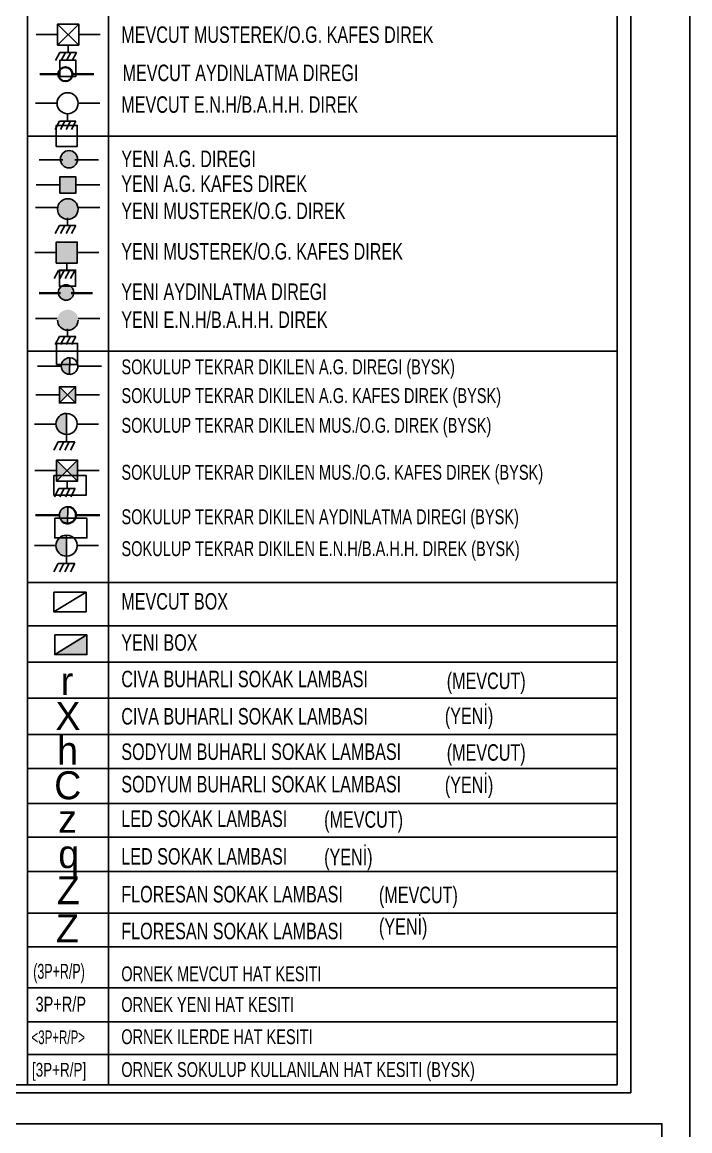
# Model space of a CAD drawing. Header units: millimetres. Extents: x 614452 to 616952, y 4151662 to 4153442.
# Drawn here: x 616420.4 to 616515.5, y 4152823.5 to 4152981.6 of the extents above; entities that cross this region are included whole.
import ezdxf
from ezdxf.enums import TextEntityAlignment as Align

# ---------------------------------------------------------------- set-up
doc = ezdxf.new("R2010")
doc.units = ezdxf.units.MM
doc.layers.add('ANTET', color=7, linetype='Continuous')
doc.layers.add('DIREK_AG_MEVCUT', color=120, linetype='Continuous', lineweight=25)
doc.styles.add('Direk', font='B_CAD')
doc.styles.get("Standard").update_dxf_attribs({"font": 'Arial'})

msp = doc.modelspace()

# ---------------------------------------------------------------- hatches: boundary and pattern name
at = {"linetype": 'Continuous'}
for color, points in [(108, [(616428.27, 4152962.06), (616428.27, 4152962.13), (616428.26, 4152962.2), (616428.25, 4152962.28), (616428.24, 4152962.35), (616428.22, 4152962.42), (616428.19, 4152962.49), (616428.16, 4152962.56), (616428.13, 4152962.63), (616428.1, 4152962.69), (616428.06, 4152962.75), (616428.01, 4152962.81), (616427.96, 4152962.87), (616427.91, 4152962.92), (616427.86, 4152962.97), (616427.8, 4152963.02), (616427.74, 4152963.06), (616427.68, 4152963.1), (616427.62, 4152963.14), (616427.55, 4152963.17), (616427.48, 4152963.2), (616427.41, 4152963.23), (616427.34, 4152963.25), (616427.27, 4152963.26), (616427.2, 4152963.27), (616427.12, 4152963.28), (616427.05, 4152963.28), (616426.97, 4152963.28), (616426.9, 4152963.27), (616426.83, 4152963.26), (616426.75, 4152963.25), (616426.68, 4152963.23), (616426.61, 4152963.2), (616426.54, 4152963.17), (616426.48, 4152963.14), (616426.41, 4152963.1), (616426.35, 4152963.06), (616426.29, 4152963.02), (616426.24, 4152962.97), (616426.18, 4152962.92), (616426.13, 4152962.87), (616426.08, 4152962.81), (616426.04, 4152962.75), (616426, 4152962.69), (616425.96, 4152962.63), (616425.93, 4152962.56), (616425.9, 4152962.49), (616425.88, 4152962.42), (616425.86, 4152962.35), (616425.84, 4152962.28), (616425.83, 4152962.2), (616425.82, 4152962.13), (616425.82, 4152962.06), (616425.82, 4152961.98), (616425.83, 4152961.91), (616425.84, 4152961.84), (616425.86, 4152961.76), (616425.88, 4152961.69), (616425.9, 4152961.62), (616425.93, 4152961.55), (616425.96, 4152961.49), (616426, 4152961.42), (616426.04, 4152961.36), (616426.08, 4152961.3), (616426.13, 4152961.24), (616426.18, 4152961.19), (616426.24, 4152961.14), (616426.29, 4152961.09), (616426.35, 4152961.05), (616426.41, 4152961.01), (616426.48, 4152960.97), (616426.54, 4152960.94), (616426.61, 4152960.91), (616426.68, 4152960.89), (616426.75, 4152960.87), (616426.83, 4152960.85), (616426.9, 4152960.84), (616426.97, 4152960.83), (616427.05, 4152960.83), (616427.12, 4152960.83), (616427.2, 4152960.84), (616427.27, 4152960.85), (616427.34, 4152960.87), (616427.41, 4152960.89), (616427.48, 4152960.91), (616427.55, 4152960.94), (616427.62, 4152960.97), (616427.68, 4152961.01), (616427.74, 4152961.05), (616427.8, 4152961.09), (616427.86, 4152961.14), (616427.91, 4152961.19), (616427.96, 4152961.24), (616428.01, 4152961.3), (616428.06, 4152961.36), (616428.1, 4152961.42), (616428.13, 4152961.49), (616428.16, 4152961.55), (616428.19, 4152961.62), (616428.22, 4152961.69), (616428.24, 4152961.76), (616428.25, 4152961.84), (616428.26, 4152961.91), (616428.27, 4152961.98)]), (10, [(616425.41, 4152954.95), (616425.41, 4152954.86), (616425.42, 4152954.77), (616425.44, 4152954.68), (616425.45, 4152954.59), (616425.48, 4152954.51), (616425.51, 4152954.42), (616425.54, 4152954.34), (616425.58, 4152954.26), (616425.62, 4152954.18), (616425.67, 4152954.11), (616425.72, 4152954.04), (616425.78, 4152953.97), (616425.84, 4152953.91), (616425.91, 4152953.84), (616425.97, 4152953.79), (616426.05, 4152953.74), (616426.12, 4152953.69), (616426.2, 4152953.64), (616426.28, 4152953.6), (616426.36, 4152953.57), (616426.44, 4152953.54), (616426.53, 4152953.52), (616426.62, 4152953.5), (616426.7, 4152953.49), (616426.79, 4152953.48), (616426.88, 4152953.48), (616426.97, 4152953.48), (616427.06, 4152953.49), (616427.15, 4152953.5), (616427.23, 4152953.52), (616427.32, 4152953.54), (616427.4, 4152953.57), (616427.48, 4152953.6), (616427.56, 4152953.64), (616427.64, 4152953.69), (616427.72, 4152953.74), (616427.79, 4152953.79), (616427.86, 4152953.84), (616427.92, 4152953.91), (616427.98, 4152953.97), (616428.04, 4152954.04), (616428.09, 4152954.11), (616428.14, 4152954.18), (616428.18, 4152954.26), (616428.22, 4152954.34), (616428.26, 4152954.42), (616428.28, 4152954.51), (616428.31, 4152954.59), (616428.33, 4152954.68), (616428.34, 4152954.77), (616428.35, 4152954.86), (616428.35, 4152954.95), (616428.35, 4152955.03), (616428.34, 4152955.12), (616428.33, 4152955.21), (616428.31, 4152955.3), (616428.28, 4152955.38), (616428.26, 4152955.47), (616428.22, 4152955.55), (616428.18, 4152955.63), (616428.14, 4152955.71), (616428.09, 4152955.78), (616428.04, 4152955.85), (616427.98, 4152955.92), (616427.92, 4152955.98), (616427.86, 4152956.05), (616427.79, 4152956.1), (616427.72, 4152956.15), (616427.64, 4152956.2), (616427.56, 4152956.25), (616427.48, 4152956.29), (616427.4, 4152956.32), (616427.32, 4152956.35), (616427.23, 4152956.37), (616427.15, 4152956.39), (616427.06, 4152956.4), (616426.97, 4152956.41), (616426.88, 4152956.42), (616426.79, 4152956.41), (616426.7, 4152956.4), (616426.62, 4152956.39), (616426.53, 4152956.37), (616426.44, 4152956.35), (616426.36, 4152956.32), (616426.28, 4152956.29), (616426.2, 4152956.25), (616426.12, 4152956.2), (616426.05, 4152956.15), (616425.97, 4152956.1), (616425.91, 4152956.05), (616425.84, 4152955.98), (616425.78, 4152955.92), (616425.72, 4152955.85), (616425.67, 4152955.78), (616425.62, 4152955.71), (616425.58, 4152955.63), (616425.54, 4152955.55), (616425.51, 4152955.47), (616425.48, 4152955.38), (616425.45, 4152955.3), (616425.44, 4152955.21), (616425.42, 4152955.12), (616425.41, 4152955.03)]), (152, [(616427.73, 4152943.05), (616427.73, 4152943.11), (616427.72, 4152943.18), (616427.71, 4152943.25), (616427.7, 4152943.31), (616427.68, 4152943.38), (616427.66, 4152943.44), (616427.63, 4152943.5), (616427.6, 4152943.56), (616427.57, 4152943.62), (616427.53, 4152943.67), (616427.49, 4152943.73), (616427.45, 4152943.78), (616427.41, 4152943.83), (616427.36, 4152943.87), (616427.31, 4152943.91), (616427.25, 4152943.95), (616427.2, 4152943.99), (616427.14, 4152944.02), (616427.08, 4152944.05), (616427.02, 4152944.08), (616426.95, 4152944.1), (616426.89, 4152944.12), (616426.82, 4152944.13), (616426.76, 4152944.14), (616426.69, 4152944.15), (616426.63, 4152944.15), (616426.56, 4152944.15), (616426.49, 4152944.14), (616426.43, 4152944.13), (616426.36, 4152944.12), (616426.3, 4152944.1), (616426.23, 4152944.08), (616426.17, 4152944.05), (616426.11, 4152944.02), (616426.06, 4152943.99), (616426, 4152943.95), (616425.95, 4152943.91), (616425.89, 4152943.87), (616425.85, 4152943.83), (616425.8, 4152943.78), (616425.76, 4152943.73), (616425.72, 4152943.67), (616425.68, 4152943.62), (616425.65, 4152943.56), (616425.62, 4152943.5), (616425.59, 4152943.44), (616425.57, 4152943.38), (616425.55, 4152943.31), (616425.54, 4152943.25), (616425.53, 4152943.18), (616425.52, 4152943.11), (616425.52, 4152943.05), (616425.52, 4152942.98), (616425.53, 4152942.91), (616425.54, 4152942.85), (616425.55, 4152942.78), (616425.57, 4152942.72), (616425.59, 4152942.66), (616425.62, 4152942.59), (616425.65, 4152942.53), (616425.68, 4152942.48), (616425.72, 4152942.42), (616425.76, 4152942.37), (616425.8, 4152942.32), (616425.85, 4152942.27), (616425.89, 4152942.22), (616425.95, 4152942.18), (616426, 4152942.14), (616426.06, 4152942.1), (616426.11, 4152942.07), (616426.17, 4152942.04), (616426.23, 4152942.02), (616426.3, 4152941.99), (616426.36, 4152941.98), (616426.43, 4152941.96), (616426.49, 4152941.95), (616426.56, 4152941.95), (616426.63, 4152941.94), (616426.69, 4152941.95), (616426.76, 4152941.95), (616426.82, 4152941.96), (616426.89, 4152941.98), (616426.95, 4152941.99), (616427.02, 4152942.02), (616427.08, 4152942.04), (616427.14, 4152942.07), (616427.2, 4152942.1), (616427.25, 4152942.14), (616427.31, 4152942.18), (616427.36, 4152942.22), (616427.41, 4152942.27), (616427.45, 4152942.32), (616427.49, 4152942.37), (616427.53, 4152942.42), (616427.57, 4152942.48), (616427.6, 4152942.53), (616427.63, 4152942.59), (616427.66, 4152942.66), (616427.68, 4152942.72), (616427.7, 4152942.78), (616427.71, 4152942.85), (616427.72, 4152942.91), (616427.73, 4152942.98)]), (6, [(616425.41, 4152939.13), (616425.41, 4152939.04), (616425.42, 4152938.95), (616425.44, 4152938.86), (616425.45, 4152938.78), (616425.48, 4152938.69), (616425.51, 4152938.61), (616425.54, 4152938.53), (616425.58, 4152938.45), (616425.62, 4152938.37), (616425.67, 4152938.29), (616425.72, 4152938.22), (616425.78, 4152938.15), (616425.84, 4152938.09), (616425.91, 4152938.03), (616425.97, 4152937.97), (616426.05, 4152937.92), (616426.12, 4152937.87), (616426.2, 4152937.83), (616426.28, 4152937.79), (616426.36, 4152937.75), (616426.44, 4152937.73), (616426.53, 4152937.7), (616426.62, 4152937.68), (616426.7, 4152937.67), (616426.79, 4152937.66), (616426.88, 4152937.66), (616426.97, 4152937.66), (616427.06, 4152937.67), (616427.15, 4152937.68), (616427.23, 4152937.7), (616427.32, 4152937.73), (616427.4, 4152937.75), (616427.48, 4152937.79), (616427.56, 4152937.83), (616427.64, 4152937.87), (616427.72, 4152937.92), (616427.79, 4152937.97), (616427.86, 4152938.03), (616427.92, 4152938.09), (616427.98, 4152938.15), (616428.04, 4152938.22), (616428.09, 4152938.29), (616428.14, 4152938.37), (616428.18, 4152938.45), (616428.22, 4152938.53), (616428.26, 4152938.61), (616428.28, 4152938.69), (616428.31, 4152938.78), (616428.33, 4152938.86), (616428.34, 4152938.95), (616428.35, 4152939.04), (616428.35, 4152939.13), (616428.35, 4152939.22), (616428.34, 4152939.31), (616428.33, 4152939.39), (616428.31, 4152939.48), (616428.28, 4152939.57), (616428.26, 4152939.65), (616428.22, 4152939.73), (616428.18, 4152939.81), (616428.14, 4152939.89), (616428.09, 4152939.96), (616428.04, 4152940.04), (616427.98, 4152940.1), (616427.92, 4152940.17), (616427.86, 4152940.23), (616427.79, 4152940.29), (616427.72, 4152940.34), (616427.64, 4152940.39), (616427.56, 4152940.43), (616427.48, 4152940.47), (616427.4, 4152940.5), (616427.32, 4152940.53), (616427.23, 4152940.56), (616427.15, 4152940.57), (616427.06, 4152940.59), (616426.97, 4152940.6), (616426.88, 4152940.6), (616426.79, 4152940.6), (616426.7, 4152940.59), (616426.62, 4152940.57), (616426.53, 4152940.56), (616426.44, 4152940.53), (616426.36, 4152940.5), (616426.28, 4152940.47), (616426.2, 4152940.43), (616426.12, 4152940.39), (616426.05, 4152940.34), (616425.97, 4152940.29), (616425.91, 4152940.23), (616425.84, 4152940.17), (616425.78, 4152940.1), (616425.72, 4152940.04), (616425.67, 4152939.96), (616425.62, 4152939.89), (616425.58, 4152939.81), (616425.54, 4152939.73), (616425.51, 4152939.65), (616425.48, 4152939.57), (616425.45, 4152939.48), (616425.44, 4152939.39), (616425.42, 4152939.31), (616425.41, 4152939.22)])]:
    msp.add_hatch(color=color, dxfattribs=at).paths.add_polyline_path(points)
for color, points in [(108, [(616425.73, 4152959.53), (616425.73, 4152958.38), (616425.73, 4152957.23), (616428.03, 4152957.23), (616428.03, 4152959.53)]), (10, [(616425.23, 4152950.25), (616425.23, 4152947.25), (616428.23, 4152947.25), (616428.23, 4152950.25)]), (3, [(616427.15, 4152933.75), (616427.11, 4152931.38), (616427.03, 4152931.39), (616426.96, 4152931.4), (616426.89, 4152931.41), (616426.82, 4152931.43), (616426.74, 4152931.45), (616426.68, 4152931.48), (616426.61, 4152931.51), (616426.54, 4152931.54), (616426.48, 4152931.58), (616426.42, 4152931.62), (616426.36, 4152931.67), (616426.31, 4152931.72), (616426.25, 4152931.78), (616426.21, 4152931.83), (616426.16, 4152931.89), (616426.12, 4152931.95), (616426.09, 4152932.02), (616426.05, 4152932.09), (616426.03, 4152932.16), (616426, 4152932.23), (616425.98, 4152932.3), (616425.97, 4152932.37), (616425.96, 4152932.44), (616425.95, 4152932.52), (616425.95, 4152932.59), (616425.96, 4152932.67), (616425.96, 4152932.74), (616425.98, 4152932.81), (616425.99, 4152932.89), (616426.02, 4152932.96), (616426.04, 4152933.03), (616426.07, 4152933.09), (616426.11, 4152933.16), (616426.15, 4152933.22), (616426.19, 4152933.28), (616426.24, 4152933.34), (616426.29, 4152933.4), (616426.34, 4152933.45), (616426.4, 4152933.49), (616426.46, 4152933.54), (616426.52, 4152933.58), (616426.59, 4152933.62), (616426.65, 4152933.65), (616426.72, 4152933.68), (616426.79, 4152933.7), (616426.86, 4152933.72), (616426.94, 4152933.73), (616427.01, 4152933.74), (616427.09, 4152933.75)]), (1, [(616426.69, 4152925.8), (616426.6, 4152925.8), (616426.51, 4152925.79), (616426.42, 4152925.78), (616426.33, 4152925.76), (616426.24, 4152925.74), (616426.16, 4152925.71), (616426.07, 4152925.67), (616425.99, 4152925.63), (616425.91, 4152925.59), (616425.84, 4152925.54), (616425.76, 4152925.49), (616425.69, 4152925.43), (616425.63, 4152925.37), (616425.57, 4152925.3), (616425.51, 4152925.23), (616425.45, 4152925.16), (616425.41, 4152925.08), (616425.36, 4152925), (616425.32, 4152924.92), (616425.29, 4152924.84), (616425.26, 4152924.75), (616425.23, 4152924.66), (616425.21, 4152924.58), (616425.2, 4152924.49), (616425.19, 4152924.4), (616425.19, 4152924.31), (616425.19, 4152924.22), (616425.2, 4152924.13), (616425.21, 4152924.04), (616425.23, 4152923.95), (616425.26, 4152923.86), (616425.29, 4152923.78), (616425.32, 4152923.69), (616425.36, 4152923.61), (616425.41, 4152923.53), (616425.45, 4152923.46), (616425.51, 4152923.38), (616425.57, 4152923.31), (616425.63, 4152923.25), (616425.69, 4152923.19), (616425.76, 4152923.13), (616425.84, 4152923.07), (616425.91, 4152923.03), (616425.99, 4152922.98), (616426.07, 4152922.94), (616426.16, 4152922.91), (616426.24, 4152922.88), (616426.33, 4152922.85), (616426.42, 4152922.83), (616426.51, 4152922.82), (616426.6, 4152922.81), (616426.69, 4152922.81)]), (4, [(616426.87, 4152912.5), (616426.83, 4152910.13), (616426.75, 4152910.14), (616426.68, 4152910.15), (616426.61, 4152910.16), (616426.54, 4152910.18), (616426.46, 4152910.2), (616426.4, 4152910.23), (616426.33, 4152910.26), (616426.26, 4152910.29), (616426.2, 4152910.33), (616426.14, 4152910.37), (616426.08, 4152910.42), (616426.03, 4152910.47), (616425.97, 4152910.53), (616425.93, 4152910.58), (616425.88, 4152910.64), (616425.84, 4152910.7), (616425.81, 4152910.77), (616425.77, 4152910.84), (616425.75, 4152910.9), (616425.72, 4152910.98), (616425.7, 4152911.05), (616425.69, 4152911.12), (616425.68, 4152911.19), (616425.67, 4152911.27), (616425.67, 4152911.34), (616425.68, 4152911.42), (616425.68, 4152911.49), (616425.7, 4152911.56), (616425.71, 4152911.64), (616425.74, 4152911.71), (616425.76, 4152911.78), (616425.79, 4152911.84), (616425.83, 4152911.91), (616425.87, 4152911.97), (616425.91, 4152912.03), (616425.96, 4152912.09), (616426.01, 4152912.14), (616426.06, 4152912.2), (616426.12, 4152912.24), (616426.18, 4152912.29), (616426.24, 4152912.33), (616426.31, 4152912.37), (616426.37, 4152912.4), (616426.44, 4152912.43), (616426.51, 4152912.45), (616426.58, 4152912.47), (616426.66, 4152912.48), (616426.73, 4152912.49), (616426.81, 4152912.5)]), (6, [(616426.69, 4152908.45), (616426.6, 4152908.45), (616426.51, 4152908.44), (616426.42, 4152908.43), (616426.33, 4152908.41), (616426.24, 4152908.38), (616426.16, 4152908.35), (616426.07, 4152908.32), (616425.99, 4152908.28), (616425.91, 4152908.24), (616425.84, 4152908.19), (616425.76, 4152908.13), (616425.69, 4152908.07), (616425.63, 4152908.01), (616425.57, 4152907.95), (616425.51, 4152907.88), (616425.45, 4152907.8), (616425.41, 4152907.73), (616425.36, 4152907.65), (616425.32, 4152907.57), (616425.29, 4152907.48), (616425.26, 4152907.4), (616425.23, 4152907.31), (616425.21, 4152907.22), (616425.2, 4152907.13), (616425.19, 4152907.04), (616425.19, 4152906.95), (616425.19, 4152906.86), (616425.2, 4152906.77), (616425.21, 4152906.68), (616425.23, 4152906.6), (616425.26, 4152906.51), (616425.29, 4152906.42), (616425.32, 4152906.34), (616425.36, 4152906.26), (616425.41, 4152906.18), (616425.45, 4152906.1), (616425.51, 4152906.03), (616425.57, 4152905.96), (616425.63, 4152905.89), (616425.69, 4152905.83), (616425.76, 4152905.77), (616425.84, 4152905.72), (616425.91, 4152905.67), (616425.99, 4152905.63), (616426.07, 4152905.59), (616426.16, 4152905.55), (616426.24, 4152905.52), (616426.33, 4152905.5), (616426.42, 4152905.48), (616426.51, 4152905.47), (616426.6, 4152905.46), (616426.69, 4152905.46)]), (5, [(616429.6, 4152891.41), (616429.6, 4152894.23), (616425.01, 4152891.41)])]:
    msp.add_hatch(color=color).paths.add_polyline_path(points)
h = msp.add_hatch(color=3)
h.paths.add_polyline_path([(616425.69, 4152927.31), (616426.84, 4152928.46), (616425.69, 4152929.61), (616425.69, 4152928.46)])
h.paths.add_polyline_path([(616427.99, 4152929.61), (616426.84, 4152928.46), (616427.99, 4152927.31)])
h = msp.add_hatch(color=1)
h.paths.add_polyline_path([(616426.77, 4152917.65), (616428.27, 4152916.15), (616428.27, 4152919.15)])
h.paths.add_polyline_path([(616425.27, 4152919.15), (616425.27, 4152917.65), (616425.27, 4152916.15), (616426.77, 4152917.65)])

# ---------------------------------------------------------------- linework, layer by layer
for p, q in [((616507.09, 4153101.23), (616507.09, 4152828.93)), ((616505.13, 4152830.08), (616505.13, 4153099.94)), ((616421.13, 4153094.68), (616421.13, 4152830.08)), ((616432.67, 4153094.68), (616432.67, 4152830.08)), ((616421.13, 4152965.37), (616505.13, 4152965.37)), ((616421.13, 4152934.67), (616505.13, 4152934.67)), ((616421.13, 4152901.72), (616505.13, 4152901.72)), ((616421.13, 4152895.53), (616505.13, 4152895.53)), ((616421.13, 4152890.34), (616505.13, 4152890.34)), ((616421.13, 4152885.21), (616505.13, 4152885.21)), ((616421.13, 4152880.04), (616505.13, 4152880.04)), ((616421.13, 4152875.15), (616505.13, 4152875.15)), ((616421.13, 4152870.2), (616505.13, 4152870.2)), ((616421.13, 4152865.39), (616505.13, 4152865.39)), ((616421.13, 4152860.49), (616505.13, 4152860.49)), ((616421.13, 4152854.53), (616505.13, 4152854.53)), ((616421.13, 4152849.76), (616505.13, 4152849.76)), ((616421.13, 4152843.87), (616505.13, 4152843.87)), ((616421.13, 4152839.05), (616505.13, 4152839.05)), ((616421.13, 4152839.05), (616505.13, 4152839.05)), ((616421.13, 4152834.37), (616505.13, 4152834.37)), ((616335.55, 4152830.08), (616505.13, 4152830.08)), ((616331.47, 4152828.93), (616507.09, 4152828.93))]:
    msp.add_line(p, q)
at = {"color": 16}
for p, q in [((616428.43, 4152981.34), (616425.43, 4152978.34)), ((616425.43, 4152981.34), (616428.43, 4152978.34)), ((616422.36, 4152979.84), (616425.43, 4152979.84)), ((616428.43, 4152979.84), (616431.5, 4152979.84))]:
    msp.add_line(p, q, dxfattribs=at)
at = {"color": 32}
for p, q in [((616425.75, 4152977.28), (616425.13, 4152976.12)), ((616425.75, 4152977.28), (616428.1, 4152977.28)), ((616426.54, 4152977.28), (616425.92, 4152976.12)), ((616427.32, 4152977.28), (616426.7, 4152976.12)), ((616426.93, 4152978.34), (616426.93, 4152977.28)), ((616428.1, 4152977.28), (616427.48, 4152976.12)), ((616425.68, 4152967.47), (616425.06, 4152966.32)), ((616425.68, 4152967.47), (616428.03, 4152967.47)), ((616426.46, 4152967.47), (616425.84, 4152966.32)), ((616427.24, 4152967.47), (616426.62, 4152966.32)), ((616426.85, 4152968.54), (616426.85, 4152967.47)), ((616428.03, 4152967.47), (616427.41, 4152966.32)), ((616426.85, 4152953.68), (616426.85, 4152952.62)), ((616425.68, 4152952.62), (616425.06, 4152951.46)), ((616425.68, 4152952.62), (616428.03, 4152952.62)), ((616426.46, 4152952.62), (616425.84, 4152951.46)), ((616427.24, 4152952.62), (616426.62, 4152951.46)), ((616428.03, 4152952.62), (616427.41, 4152951.46)), ((616426.73, 4152947.26), (616426.73, 4152946.19)), ((616425.55, 4152946.19), (616424.93, 4152945.03)), ((616425.55, 4152946.19), (616427.9, 4152946.19)), ((616426.34, 4152946.19), (616425.72, 4152945.03)), ((616427.12, 4152946.19), (616426.5, 4152945.03)), ((616427.9, 4152946.19), (616427.28, 4152945.03)), ((616426.85, 4152937.87), (616426.85, 4152936.8)), ((616425.68, 4152936.8), (616425.06, 4152935.64)), ((616425.68, 4152936.8), (616428.03, 4152936.8)), ((616426.46, 4152936.8), (616425.84, 4152935.64)), ((616427.24, 4152936.8), (616426.62, 4152935.64)), ((616428.03, 4152936.8), (616427.41, 4152935.64)), ((616425.51, 4152921.74), (616424.89, 4152920.58)), ((616425.51, 4152921.74), (616427.86, 4152921.74)), ((616426.29, 4152921.74), (616425.67, 4152920.58)), ((616427.08, 4152921.74), (616426.46, 4152920.58)), ((616426.69, 4152922.81), (616426.69, 4152921.74)), ((616427.86, 4152921.74), (616427.24, 4152920.58)), ((616426.77, 4152916.15), (616426.77, 4152915.08)), ((616425.59, 4152915.08), (616424.97, 4152913.93)), ((616425.59, 4152915.08), (616427.94, 4152915.08)), ((616426.37, 4152915.08), (616425.75, 4152913.93)), ((616427.16, 4152915.08), (616426.54, 4152913.93)), ((616427.94, 4152915.08), (616427.32, 4152913.93)), ((616425.51, 4152904.39), (616424.89, 4152903.23)), ((616425.51, 4152904.39), (616427.86, 4152904.39)), ((616426.29, 4152904.39), (616425.67, 4152903.23)), ((616427.08, 4152904.39), (616426.46, 4152903.23)), ((616426.69, 4152905.45), (616426.69, 4152904.39)), ((616427.86, 4152904.39), (616427.24, 4152903.23))]:
    msp.add_line(p, q, dxfattribs=at)
at = {"color": 190, "lineweight": 35}
for p, q in [((616422.9, 4152974.19), (616425.52, 4152974.19)), ((616427.54, 4152974.18), (616430.59, 4152974.18))]:
    msp.add_line(p, q, dxfattribs=at)
at = {"color": 6}
for p, q in [((616422.28, 4152970.04), (616425.35, 4152970.04)), ((616428.35, 4152970.04), (616431.42, 4152970.04)), ((616422.28, 4152939.36), (616425.35, 4152939.36)), ((616428.35, 4152939.36), (616431.42, 4152939.36)), ((616426.69, 4152908.45), (616426.69, 4152905.46)), ((616422.12, 4152906.95), (616425.19, 4152906.95)), ((616428.18, 4152906.95), (616431.25, 4152906.95))]:
    msp.add_line(p, q, dxfattribs=at)
at = {"color": 108}
for p, q in [((616422.79, 4152961.97), (616426.17, 4152961.97)), ((616427.87, 4152961.97), (616431.25, 4152961.97)), ((616422.35, 4152958.39), (616425.73, 4152958.39)), ((616428.06, 4152958.39), (616431.44, 4152958.39))]:
    msp.add_line(p, q, dxfattribs=at)
at = {"color": 10}
for p, q in [((616422.28, 4152955.18), (616425.35, 4152955.18)), ((616428.35, 4152955.18), (616431.42, 4152955.18)), ((616422.16, 4152948.75), (616425.23, 4152948.75)), ((616428.23, 4152948.75), (616431.3, 4152948.75))]:
    msp.add_line(p, q, dxfattribs=at)
at = {"color": 152, "lineweight": 35}
for p, q in [((616422.79, 4152942.97), (616425.84, 4152942.97)), ((616427.36, 4152942.97), (616430.41, 4152942.97))]:
    msp.add_line(p, q, dxfattribs=at)
at = {"color": 3}
for p, q in [((616422.56, 4152932.56), (616425.95, 4152932.56)), ((616427.15, 4152933.75), (616427.11, 4152931.38)), ((616428.32, 4152932.56), (616431.7, 4152932.56)), ((616427.99, 4152929.61), (616425.69, 4152927.31)), ((616425.69, 4152929.61), (616427.99, 4152927.31)), ((616422.31, 4152928.47), (616425.69, 4152928.47)), ((616428.02, 4152928.47), (616431.4, 4152928.47))]:
    msp.add_line(p, q, dxfattribs=at)
at = {"color": 1}
for p, q in [((616426.69, 4152925.8), (616426.69, 4152922.81)), ((616422.12, 4152924.3), (616425.19, 4152924.3)), ((616428.18, 4152924.3), (616431.25, 4152924.3)), ((616428.27, 4152919.15), (616425.27, 4152916.15)), ((616425.27, 4152919.15), (616428.27, 4152916.15)), ((616422.2, 4152917.65), (616425.27, 4152917.65)), ((616428.26, 4152917.65), (616431.33, 4152917.65))]:
    msp.add_line(p, q, dxfattribs=at)
at = {"color": 4}
msp.add_line((616426.87, 4152912.5), (616426.83, 4152910.13), dxfattribs=at)
at = {"color": 4, "lineweight": 35}
for p, q in [((616422.28, 4152911.31), (616425.67, 4152911.31)), ((616428.04, 4152911.31), (616431.42, 4152911.31))]:
    msp.add_line(p, q, dxfattribs=at)
at = {"color": 5}
for p, q in [((616424.9, 4152897.5), (616429.49, 4152900.32)), ((616425.01, 4152891.41), (616429.6, 4152894.23))]:
    msp.add_line(p, q, dxfattribs=at)
msp.add_lwpolyline([(616515.5, 4152542.5), (616515.5, 4153104.38), (616327.5, 4153104.38), (616327.5, 4152542.5)], close=True, dxfattribs=at)
msp.add_lwpolyline([(616515.5, 4152542.5), (616515.5, 4153104.38), (616327.5, 4153104.38), (616327.5, 4152542.5)], close=True)
at = {"color": 5, "flags": 128}
for points in [[(616425.43, 4152979.84), (616425.43, 4152981.34), (616428.43, 4152981.34), (616428.43, 4152978.34), (616425.43, 4152978.34), (616425.43, 4152979.84)], [(616425.43, 4152979.84), (616425.43, 4152981.34), (616428.43, 4152981.34), (616428.43, 4152978.34), (616425.43, 4152978.34), (616425.43, 4152979.84)], [(616425.73, 4152975.02), (616425.73, 4152976.17), (616428.03, 4152976.17), (616428.03, 4152973.87), (616425.73, 4152973.87), (616425.73, 4152975.03)], [(616425.73, 4152975.02), (616425.73, 4152976.17), (616428.03, 4152976.17), (616428.03, 4152973.87), (616425.73, 4152973.87), (616425.73, 4152975.03)], [(616425.23, 4152965.39), (616425.23, 4152966.89), (616428.23, 4152966.89), (616428.23, 4152963.89), (616425.23, 4152963.89), (616425.23, 4152965.39)], [(616425.23, 4152965.39), (616425.23, 4152966.89), (616428.23, 4152966.89), (616428.23, 4152963.89), (616425.23, 4152963.89), (616425.23, 4152965.39)], [(616425.73, 4152958.38), (616425.73, 4152959.53), (616428.03, 4152959.53), (616428.03, 4152957.23), (616425.73, 4152957.23), (616425.73, 4152958.39)], [(616425.73, 4152958.38), (616425.73, 4152959.53), (616428.03, 4152959.53), (616428.03, 4152957.23), (616425.73, 4152957.23), (616425.73, 4152958.39)], [(616425.23, 4152948.75), (616425.23, 4152950.25), (616428.23, 4152950.25), (616428.23, 4152947.25), (616425.23, 4152947.25), (616425.23, 4152948.75)], [(616425.23, 4152948.75), (616425.23, 4152950.25), (616428.23, 4152950.25), (616428.23, 4152947.25), (616425.23, 4152947.25), (616425.23, 4152948.75)], [(616425.69, 4152945.1), (616425.69, 4152946.25), (616427.99, 4152946.25), (616427.99, 4152943.95), (616425.69, 4152943.95), (616425.69, 4152945.11)], [(616425.69, 4152945.1), (616425.69, 4152946.25), (616427.99, 4152946.25), (616427.99, 4152943.95), (616425.69, 4152943.95), (616425.69, 4152945.11)], [(616425.27, 4152934.29), (616425.27, 4152935.79), (616428.27, 4152935.79), (616428.27, 4152932.79), (616425.27, 4152932.79), (616425.27, 4152934.29)], [(616425.27, 4152934.29), (616425.27, 4152935.79), (616428.27, 4152935.79), (616428.27, 4152932.79), (616425.27, 4152932.79), (616425.27, 4152934.29)], [(616425.69, 4152928.46), (616425.69, 4152929.61), (616427.99, 4152929.61), (616427.99, 4152927.31), (616425.69, 4152927.31), (616425.69, 4152928.47)], [(616425.69, 4152928.46), (616425.69, 4152929.61), (616427.99, 4152929.61), (616427.99, 4152927.31), (616425.69, 4152927.31), (616425.69, 4152928.47)], [(616425.27, 4152917.65), (616425.27, 4152919.15), (616428.27, 4152919.15), (616428.27, 4152916.15), (616425.27, 4152916.15), (616425.27, 4152917.65)], [(616425.27, 4152917.65), (616425.27, 4152919.15), (616428.27, 4152919.15), (616428.27, 4152916.15), (616425.27, 4152916.15), (616425.27, 4152917.65)]]:
    msp.add_lwpolyline(points, dxfattribs=at)
for points in [[(616424.9, 4152916.96), (616429.49, 4152916.96), (616429.49, 4152914.14), (616424.9, 4152914.14)], [(616424.9, 4152916.96), (616429.49, 4152916.96), (616429.49, 4152914.14), (616424.9, 4152914.14)], [(616425.01, 4152910.87), (616429.6, 4152910.87), (616429.6, 4152908.05), (616425.01, 4152908.05)], [(616425.01, 4152910.87), (616429.6, 4152910.87), (616429.6, 4152908.05), (616425.01, 4152908.05)], [(616424.9, 4152900.32), (616429.49, 4152900.32), (616429.49, 4152897.5), (616424.9, 4152897.5)], [(616424.9, 4152900.32), (616429.49, 4152900.32), (616429.49, 4152897.5), (616424.9, 4152897.5)], [(616425.01, 4152894.23), (616429.6, 4152894.23), (616429.6, 4152891.41), (616425.01, 4152891.41)], [(616425.01, 4152894.23), (616429.6, 4152894.23), (616429.6, 4152891.41), (616425.01, 4152891.41)]]:
    msp.add_lwpolyline(points, close=True, dxfattribs=at)
at = {"color": 190, "lineweight": 35}
msp.add_circle((616426.53, 4152974.18), 1.01, dxfattribs=at)
at = {"color": 6}
msp.add_circle((616426.85, 4152970.04), 1.5, dxfattribs=at)
at = {"color": 108, "linetype": 'Continuous'}
for start, end in [(0, 180), (180, 0)]:
    msp.add_arc((616427.05, 4152962.06), 1.23, start, end, dxfattribs=at)
at = {"color": 10, "linetype": 'Continuous'}
for start, end in [(0, 180), (180, 0)]:
    msp.add_arc((616426.88, 4152954.95), 1.47, start, end, dxfattribs=at)
at = {"color": 152, "linetype": 'Continuous'}
for start, end in [(0, 180), (180, 0)]:
    msp.add_arc((616426.63, 4152943.05), 1.1, start, end, dxfattribs=at)
at = {"color": 6, "linetype": 'Continuous'}
msp.add_arc((616426.88, 4152939.13), 1.47, 180, 0, dxfattribs=at)
at = {"color": 3}
for radius, start, end in [(1.18, 89.4585, 268.7797), (1.19, 226.6097, 89.3652)]:
    msp.add_arc((616427.13, 4152932.57), radius, start, end, dxfattribs=at)
at = {"color": 1}
for centre, start, end in [((616426.69, 4152924.31), 90, 270), ((616426.71, 4152924.31), 269.2369, 90.7631)]:
    msp.add_arc(centre, 1.5, start, end, dxfattribs=at)
at = {"color": 4}
msp.add_arc((616426.85, 4152911.32), 1.18, 89.4585, 268.7797, dxfattribs=at)
at = {"color": 4, "lineweight": 35}
msp.add_arc((616426.85, 4152911.31), 1.19, 226.6097, 89.3652, dxfattribs=at)
at = {"color": 6}
for centre, start, end in [((616426.69, 4152906.95), 90, 270), ((616426.71, 4152906.95), 269.2369, 90.7631)]:
    msp.add_arc(centre, 1.5, start, end, dxfattribs=at)
at = {"layer": 'ANTET', "color": 7, "linetype": 'ByBlock', "flags": 128}
msp.add_lwpolyline([(616327.5, 4152542.5), (616327.5, 4152824.5), (616511.53, 4152824.5), (616511.53, 4152542.5)], close=True, dxfattribs=at)

# ---------------------------------------------------------------- texts
at = {"width": 0.7}
for s, height, p in [('MEVCUT MUSTEREK/O.G. KAFES DIREK', 2.352, (616434.5, 4152978.65)), ('MEVCUT AYDINLATMA DIREGI', 2.352, (616434.68, 4152973.2)), ('MEVCUT E.N.H/B.A.H.H. DIREK', 2.352, (616434.5, 4152968.68)), ('YENI A.G. DIREGI', 2.352, (616434.5, 4152960.94)), ('YENI A.G. KAFES DIREK', 2.352, (616434.5, 4152957.39)), ('YENI MUSTEREK/O.G. DIREK', 2.352, (616434.5, 4152953.52)), ('YENI MUSTEREK/O.G. KAFES DIREK', 2.352, (616434.5, 4152947.74)), ('YENI AYDINLATMA DIREGI', 2.352, (616434.5, 4152941.99)), ('YENI E.N.H/B.A.H.H. DIREK', 2.352, (616434.5, 4152938)), ('SOKULUP TEKRAR DIKILEN A.G. DIREGI (BYSK)', 2.1227, (616434.52, 4152931.39)), ('SOKULUP TEKRAR DIKILEN A.G. KAFES DIREK (BYSK)', 2.1227, (616434.52, 4152927.29)), ('SOKULUP TEKRAR DIKILEN MUS./O.G. DIREK (BYSK)', 2.1227, (616434.52, 4152923.05)), ('SOKULUP TEKRAR DIKILEN MUS./O.G. KAFES DIREK (BYSK)', 2.1227, (616434.52, 4152916.35)), ('SOKULUP TEKRAR DIKILEN AYDINLATMA DIREGI (BYSK)', 2.1227, (616434.52, 4152910.01)), ('SOKULUP TEKRAR DIKILEN E.N.H/B.A.H.H. DIREK (BYSK)', 2.1227, (616434.52, 4152905.46)), ('MEVCUT BOX', 2.352, (616434.5, 4152897.83)), ('YENI BOX', 2.352, (616434.5, 4152891.96)), ('CIVA BUHARLI SOKAK LAMBASI', 2.352, (616434.5, 4152886.76)), ('(MEVCUT)', 2.352, (616480.87, 4152886.5)), ('CIVA BUHARLI SOKAK LAMBASI', 2.352, (616434.5, 4152881.44)), ('(YENİ)', 2.352, (616480.6, 4152881.5)), ('SODYUM BUHARLI SOKAK LAMBASI', 2.352, (616434.5, 4152876.39)), ('(MEVCUT)', 2.352, (616480.87, 4152876.28)), ('SODYUM BUHARLI SOKAK LAMBASI', 2.352, (616434.5, 4152871.76)), ('(YENİ)', 2.352, (616480.6, 4152871.67)), ('LED SOKAK LAMBASI            ', 2.352, (616434.5, 4152866.83)), ('(MEVCUT)', 2.352, (616463.4, 4152866.73)), ('LED SOKAK LAMBASI            ', 2.352, (616434.5, 4152861.47)), ('(YENİ)', 2.352, (616463.4, 4152861.37)), ('FLORESAN SOKAK LAMBASI            ', 2.352, (616434.5, 4152856.07)), ('(MEVCUT)', 2.352, (616471.21, 4152855.97)), ('(YENİ)', 2.352, (616471.21, 4152851.45)), ('FLORESAN SOKAK LAMBASI            ', 2.352, (616434.5, 4152850.82)), ('ORNEK MEVCUT HAT KESITI', 2.1168, (616434.5, 4152844.83)), ('ORNEK YENI HAT KESITI', 2.1168, (616434.5, 4152840.45)), ('ORNEK ILERDE HAT KESITI', 2.1168, (616434.5, 4152835.86)), ('ORNEK SOKULUP KULLANILAN HAT KESITI (BYSK)', 2.1168, (616434.5, 4152831.18))]:
    msp.add_text(s, height=height, dxfattribs=at).set_placement(p)
at = {"color": 84, "width": 0.6}
msp.add_text('(3P+R/P)', height=2.117, dxfattribs=at).set_placement((616421.95, 4152845.19))
at = {"color": 3}
for s, height, width, p in [('3P+R/P', 2.117, 0.7, (616422.28, 4152840.51)), ('<3P+R/P>', 1.96, 0.6, (616421.7, 4152835.86)), ('[3P+R/P]', 1.96, 0.7, (616421.77, 4152831.23))]:
    msp.add_text(s, height=height, dxfattribs=dict(at, width=width)).set_placement(p)
at = {"layer": 'DIREK_AG_MEVCUT', "color": 40, "linetype": 'ByBlock', "style": 'Direk'}
for s, p in [('r', (616426.75, 4152887.64)), ('h', (616426.84, 4152877.72)), ('z', (616426.84, 4152868)), ('Z', (616426.96, 4152857.81))]:
    msp.add_text(s, height=4, dxfattribs=at).set_placement(p, align=Align.MIDDLE_CENTER)
at = {"layer": 'DIREK_AG_MEVCUT', "color": 4, "linetype": 'ByBlock', "style": 'Direk'}
for s, p in [('X', (616426.9, 4152882.67)), ('C', (616426.87, 4152872.78)), ('q', (616427.01, 4152862.97)), ('Z', (616426.82, 4152852.37))]:
    msp.add_text(s, height=4, dxfattribs=at).set_placement(p, align=Align.MIDDLE_CENTER)

doc.saveas('drawing.dxf')
